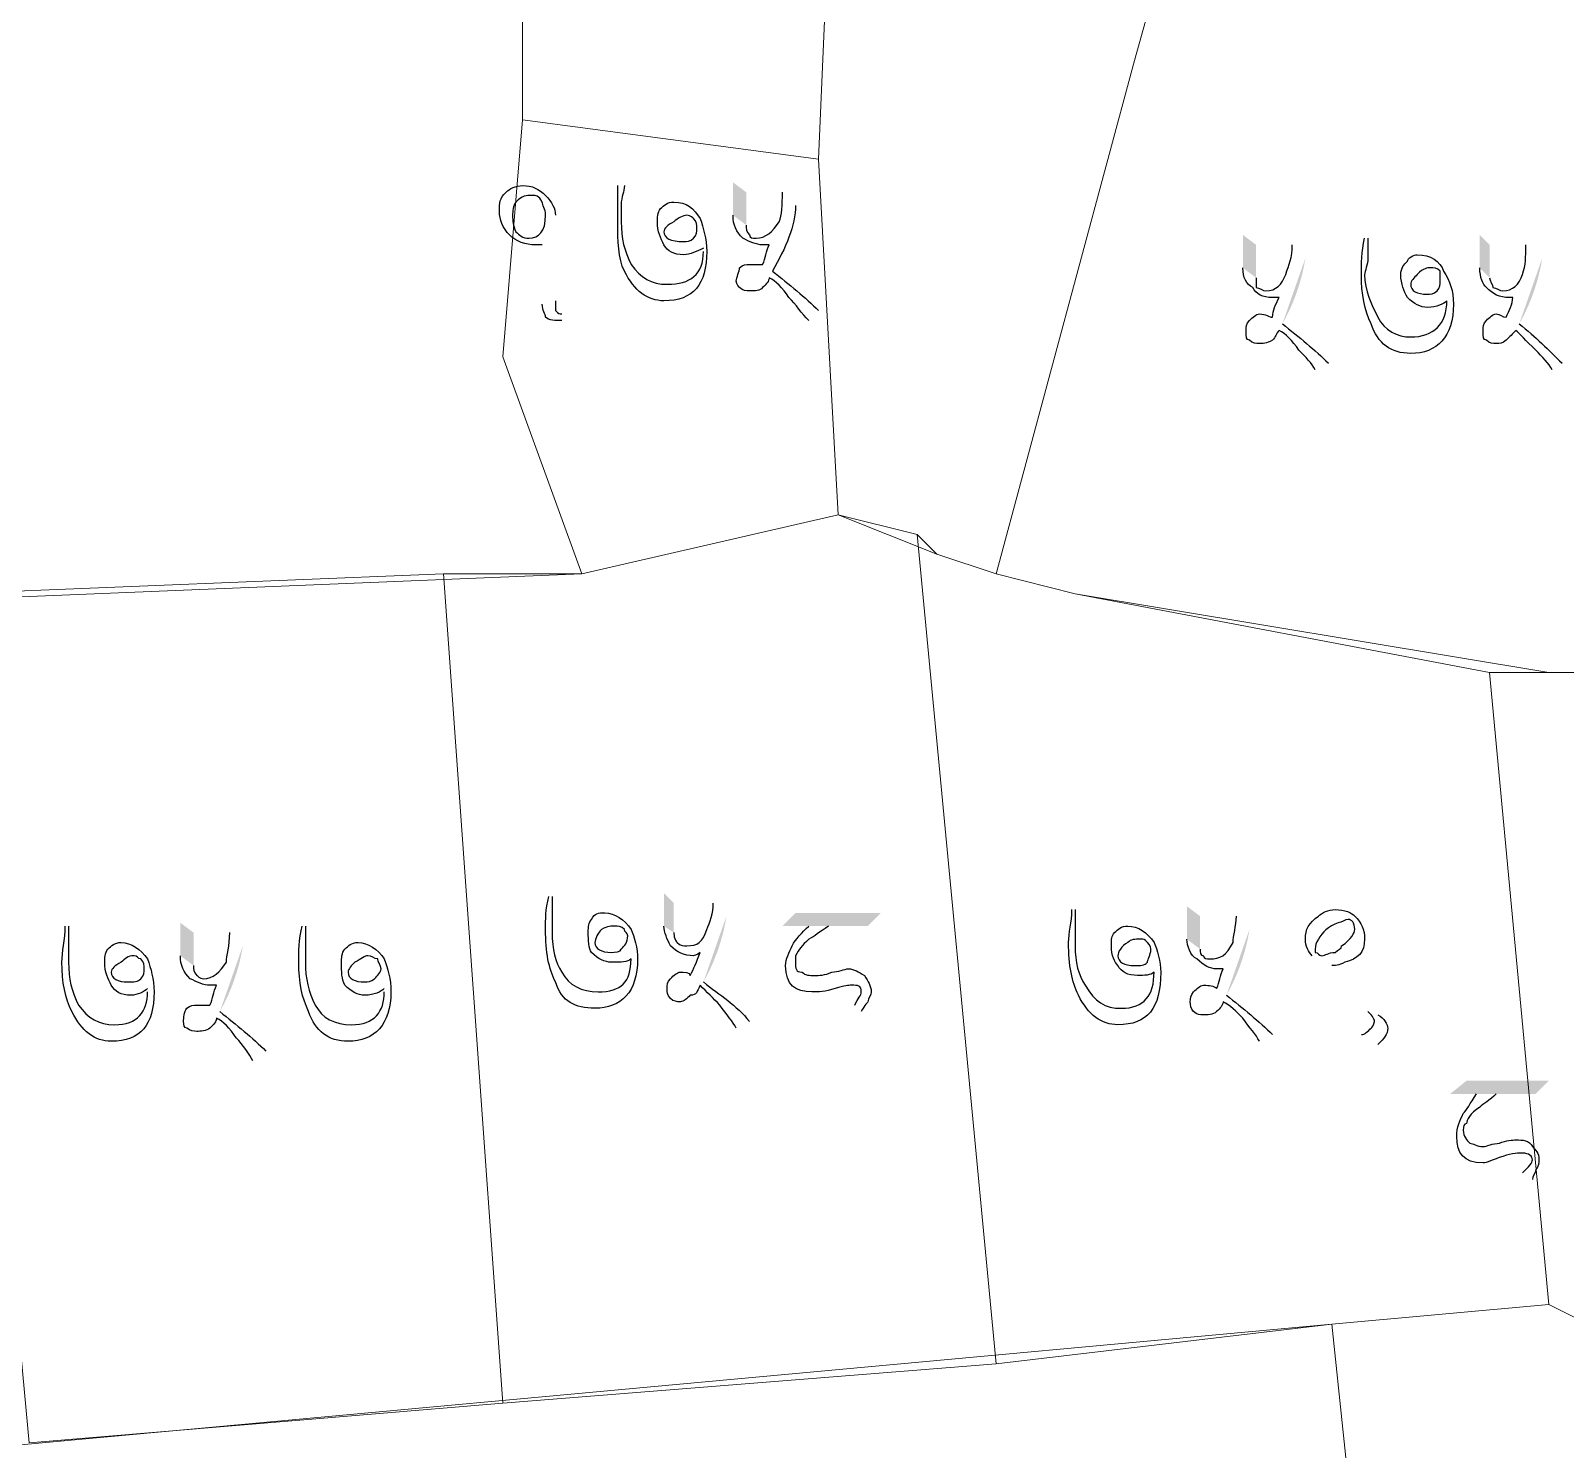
# Model space of a CAD drawing. Header units: metres. Extents: x 345912 to 349030, y 3061206 to 3061792.
# Drawn here: x 346091.69 to 346115.39, y 3061353.09 to 3061374.99 of the extents above; entities that cross this region are included whole.
import ezdxf

# ---------------------------------------------------------------- set-up
doc = ezdxf.new("R2010")
doc.units = ezdxf.units.M
doc.header["$MEASUREMENT"] = 0
doc.layers.add('PDF5_Geometry', color=7, linetype='Continuous')
doc.layers.add('PDF5_Solid Fills', color=7, linetype='Continuous')

msp = doc.modelspace()

# ---------------------------------------------------------------- hatches: boundary and pattern name
at = {"layer": 'PDF5_Solid Fills', "transparency": 33554559}
h = msp.add_hatch(color=256, dxfattribs=at)
h.paths.add_polyline_path([(346099.79454, 3061372.13724), (346099.79454, 3061370.81644)], flags=0)
h.paths.add_polyline_path([(346099.89614, 3061370.61324), (346099.89614, 3061370.51164)], flags=0)
h.paths.add_polyline_path([(346100.75974, 3061372.59444), (346100.86134, 3061372.59444)], flags=0)
h.paths.add_polyline_path([(346102.08054, 3061371.57844), (346102.08054, 3061371.62924)], flags=0)
h.paths.add_polyline_path([(346103.29974, 3061372.49284), (346103.50294, 3061372.28964)], flags=0)
h.paths.add_polyline_path([(346103.85854, 3061370.66404), (346103.70614, 3061370.51164)], flags=0)
h.paths.add_polyline_path([(346102.53774, 3061372.13724), (346102.53774, 3061372.64524), (346102.74094, 3061372.49284), (346102.74094, 3061371.98484)], flags=0)
h = msp.add_hatch(color=256, dxfattribs=at)
h.paths.add_polyline_path([(346111.17373, 3061371.68004), (346111.37693, 3061371.47684)], flags=0)
h.paths.add_polyline_path([(346111.02133, 3061370.46084, 0.08894398), (346111.37693, 3061371.47684)], flags=0)
h.paths.add_polyline_path([(346111.73253, 3061369.85124), (346111.52933, 3061369.74964)], flags=0)
h.paths.add_polyline_path([(346110.41173, 3061371.32444), (346110.41173, 3061371.83244), (346110.61493, 3061371.68004), (346110.61493, 3061371.17204)], flags=0)
h.paths.add_polyline_path([(346112.29133, 3061371.78164), (346112.34213, 3061371.78164)], flags=0)
h.paths.add_polyline_path([(346113.56133, 3061370.81644), (346113.56133, 3061370.81644)], flags=0)
h.paths.add_polyline_path([(346114.78053, 3061371.68004), (346115.03453, 3061371.47684)], flags=0)
h.paths.add_polyline_path([(346114.67893, 3061370.46084, 0.08894398), (346115.03453, 3061371.47684)], flags=0)
h.paths.add_polyline_path([(346115.33933, 3061369.85124), (346115.18693, 3061369.74964)], flags=0)
h.paths.add_polyline_path([(346114.06933, 3061371.32444), (346114.06933, 3061371.83244), (346114.22173, 3061371.68004), (346114.22173, 3061371.17204)], flags=0)
h = msp.add_hatch(color=256, dxfattribs=at)
h.paths.add_polyline_path([(346099.69294, 3061361.62164), (346099.74374, 3061361.62164)], flags=0)
h.paths.add_polyline_path([(346100.96294, 3061360.65644), (346100.96294, 3061360.65644)], flags=0)
h.paths.add_polyline_path([(346102.23294, 3061361.52004), (346102.43614, 3061361.31684)], flags=0)
h.paths.add_polyline_path([(346102.08054, 3061360.30084, 0.08894398), (346102.43614, 3061361.31684)], flags=0)
h.paths.add_polyline_path([(346102.79174, 3061359.69124), (346102.58854, 3061359.58964)], flags=0)
h.paths.add_polyline_path([(346101.47094, 3061361.16444), (346101.47094, 3061361.67244), (346101.62334, 3061361.52004), (346101.62334, 3061361.06284)], flags=0)
h.paths.add_polyline_path([(346103.70614, 3061361.16444), (346103.29974, 3061361.16444), (346103.50294, 3061361.36764), (346104.82374, 3061361.36764), (346104.62054, 3061361.16444), (346104.01094, 3061361.16444)], flags=0)
h.paths.add_polyline_path([(346104.51894, 3061359.84364), (346104.41734, 3061359.94524)], flags=0)
h = msp.add_hatch(color=256, dxfattribs=at)
h.paths.add_polyline_path([(346107.77014, 3061361.41843), (346107.82094, 3061361.41843)], flags=0)
h.paths.add_polyline_path([(346109.04014, 3061360.45323), (346109.04014, 3061360.45323)], flags=0)
h.paths.add_polyline_path([(346110.31014, 3061361.31683), (346110.51334, 3061361.11363)], flags=0)
h.paths.add_polyline_path([(346110.15774, 3061360.09763, 0.08894398), (346110.51334, 3061361.11363)], flags=0)
h.paths.add_polyline_path([(346110.86894, 3061359.48803), (346110.66574, 3061359.38643)], flags=0)
h.paths.add_polyline_path([(346109.54814, 3061360.96123), (346109.54814, 3061361.46923), (346109.75134, 3061361.31683), (346109.75134, 3061360.80883)], flags=0)
h.paths.add_polyline_path([(346111.78334, 3061360.55483), (346112.49454, 3061359.79283)], flags=0)
h.paths.add_polyline_path([(346112.49454, 3061359.33563), (346112.24054, 3061359.48803)], flags=0)
h.paths.add_polyline_path([(346112.34214, 3061359.84363), (346111.47854, 3061360.70723)], flags=0)
h = msp.add_hatch(color=256, dxfattribs=at)
h.paths.add_polyline_path([(346092.22533, 3061361.16444), (346092.27613, 3061361.16444)], flags=0)
h.paths.add_polyline_path([(346093.49533, 3061360.14844), (346093.49533, 3061360.19924)], flags=0)
h.paths.add_polyline_path([(346094.76533, 3061361.06284), (346094.96853, 3061360.85964)], flags=0)
h.paths.add_polyline_path([(346094.61293, 3061359.84364, 0.08894398), (346094.96853, 3061360.85964)], flags=0)
h.paths.add_polyline_path([(346095.32413, 3061359.23404), (346095.12093, 3061359.08164)], flags=0)
h.paths.add_polyline_path([(346094.00333, 3061360.70724), (346094.00333, 3061361.21524), (346094.20653, 3061361.06284), (346094.20653, 3061360.55484)], flags=0)
h.paths.add_polyline_path([(346095.88293, 3061361.16444), (346095.93373, 3061361.16444)], flags=0)
h.paths.add_polyline_path([(346097.15293, 3061360.14844), (346097.15293, 3061360.19924)], flags=0)
h = msp.add_hatch(color=256, dxfattribs=at)
h.paths.add_polyline_path([(346114.01854, 3061358.57365), (346113.61214, 3061358.57365), (346113.86614, 3061358.77685), (346115.13614, 3061358.77685), (346114.93294, 3061358.57365), (346114.32334, 3061358.57365)], flags=0)
h.paths.add_polyline_path([(346114.88214, 3061357.25285), (346114.72974, 3061357.35445)], flags=0)
h.paths.add_polyline_path([(346115.64414, 3061358.67525), (346115.44094, 3061358.87845)], flags=0)
h.paths.add_polyline_path([(346116.20294, 3061357.86245), (346116.66014, 3061357.04965), (346116.55854, 3061356.99885), (346116.10134, 3061357.81165)], flags=0)
h.paths.add_polyline_path([(346117.52374, 3061358.82765), (346117.26974, 3061359.03085), (346117.72694, 3061359.03085)], flags=0)
h.paths.add_polyline_path([(346118.13334, 3061357.50685), (346118.38734, 3061356.99885), (346118.33654, 3061356.99885), (346117.98094, 3061357.45605)], flags=0)
h.paths.add_polyline_path([(346117.67614, 3061358.16725), (346117.42214, 3061358.37045), (346117.93014, 3061358.37045)], flags=0)

# ---------------------------------------------------------------- linework, layer by layer
at = {"layer": 'PDF5_Geometry', "lineweight": 9}
msp.add_lwpolyline([(346115.74574, 3061394.33684), (346111.78333, 3061394.94644), (346107.21134, 3061394.64164), (346104.77294, 3061393.11764), (346106.60175, 3061391.59364), (346102.94414, 3061391.59364), (346100.50574, 3061387.93604), (346098.67694, 3061384.88803), (346095.01933, 3061379.70645), (346099.28653, 3061375.43925), (346099.28653, 3061373.61044), (346098.98175, 3061369.95284), (346100.20094, 3061366.60004), (346085.26574, 3061365.99044)], dxfattribs=at)
msp.add_lwpolyline([(346115.74574, 3061394.33684), (346111.78333, 3061394.94644), (346107.21134, 3061394.64164), (346104.77294, 3061393.11764), (346106.60175, 3061391.59364), (346102.94414, 3061391.59364), (346100.50574, 3061387.93604), (346098.67694, 3061384.88803), (346095.01933, 3061379.70645), (346099.28653, 3061375.43925), (346099.28653, 3061373.61044), (346098.98175, 3061369.95284), (346100.20094, 3061366.60004), (346085.26574, 3061365.99044)], dxfattribs=at)
for points in [[(346110.86895, 3061382.14485), (346108.73534, 3061374.52485), (346106.60175, 3061366.60004), (346105.68734, 3061366.90485), (346104.16333, 3061367.51444), (346103.85854, 3061373.00085), (346104.16333, 3061380.01123), (346105.07773, 3061381.23044), (346106.90653, 3061383.97365)], [(346110.86895, 3061382.14485), (346108.73534, 3061374.52485), (346106.60175, 3061366.60004), (346105.68734, 3061366.90485), (346104.16333, 3061367.51444), (346103.85854, 3061373.00085), (346104.16333, 3061380.01123), (346105.07773, 3061381.23044), (346106.90653, 3061383.97365)], [(346117.26974, 3061379.40164), (346117.57455, 3061379.40164), (346118.18414, 3061379.40164), (346120.62254, 3061379.40164), (346120.62254, 3061376.35365), (346116.35534, 3061365.07604), (346115.13613, 3061365.07604), (346107.82094, 3061366.29523), (346106.60175, 3061366.60004), (346108.73534, 3061374.52485), (346110.86895, 3061382.14485), (346111.47854, 3061381.84004)], [(346117.26974, 3061379.40164), (346117.57455, 3061379.40164), (346118.18414, 3061379.40164), (346120.62254, 3061379.40164), (346120.62254, 3061376.35365), (346116.35534, 3061365.07604), (346115.13613, 3061365.07604), (346107.82094, 3061366.29523), (346106.60175, 3061366.60004), (346108.73534, 3061374.52485), (346110.86895, 3061382.14485), (346111.47854, 3061381.84004)], [(346104.16333, 3061380.01123), (346103.85854, 3061373.00085), (346099.28653, 3061373.61044), (346099.28653, 3061375.43925), (346101.11534, 3061380.31604)], [(346104.16333, 3061380.01123), (346103.85854, 3061373.00085), (346099.28653, 3061373.61044), (346099.28653, 3061375.43925), (346101.11534, 3061380.31604)], [(346103.85854, 3061373.00085), (346104.16333, 3061367.51444), (346100.20094, 3061366.60004), (346098.98175, 3061369.95284), (346099.28653, 3061373.61044)], [(346103.85854, 3061373.00085), (346104.16333, 3061367.51444), (346100.20094, 3061366.60004), (346098.98175, 3061369.95284), (346099.28653, 3061373.61044)], [(346106.60175, 3061354.40803), (346098.98175, 3061353.79844), (346098.06734, 3061366.60004), (346100.20094, 3061366.60004), (346104.16333, 3061367.51444), (346105.38254, 3061367.20963)], [(346106.60175, 3061354.40803), (346098.98175, 3061353.79844), (346098.06734, 3061366.60004), (346100.20094, 3061366.60004), (346104.16333, 3061367.51444), (346105.38254, 3061367.20963)], [(346105.68734, 3061366.90485), (346106.60175, 3061366.60004), (346107.82094, 3061366.29523), (346114.22175, 3061365.07604), (346115.13613, 3061355.32243), (346111.78333, 3061355.01764), (346106.60175, 3061354.40803), (346105.38254, 3061367.20963)], [(346105.68734, 3061366.90485), (346106.60175, 3061366.60004), (346107.82094, 3061366.29523), (346114.22175, 3061365.07604), (346115.13613, 3061355.32243), (346111.78333, 3061355.01764), (346106.60175, 3061354.40803), (346105.38254, 3061367.20963)], [(346098.98175, 3061353.79844), (346091.66653, 3061353.18884), (346090.44734, 3061366.29523), (346098.06734, 3061366.60004)], [(346098.98175, 3061353.79844), (346091.66653, 3061353.18884), (346090.44734, 3061366.29523), (346098.06734, 3061366.60004)], [(346114.22175, 3061365.07604), (346115.13613, 3061365.07604), (346116.35534, 3061365.07604), (346120.62254, 3061365.07604), (346121.23213, 3061365.38085), (346120.31773, 3061361.41844), (346118.48895, 3061360.50403), (346116.35534, 3061354.71284), (346115.13613, 3061355.32243)], [(346114.22175, 3061365.07604), (346115.13613, 3061365.07604), (346116.35534, 3061365.07604), (346120.62254, 3061365.07604), (346121.23213, 3061365.38085), (346120.31773, 3061361.41844), (346118.48895, 3061360.50403), (346116.35534, 3061354.71284), (346115.13613, 3061355.32243)], [(346116.35534, 3061354.71284), (346116.05053, 3061354.10324), (346115.13613, 3061349.22645), (346112.39294, 3061349.22645), (346111.78333, 3061355.01764), (346115.13613, 3061355.32243)], [(346116.35534, 3061354.71284), (346116.05053, 3061354.10324), (346115.13613, 3061349.22645), (346112.39294, 3061349.22645), (346111.78333, 3061355.01764), (346115.13613, 3061355.32243)], [(346085.87534, 3061346.48324), (346085.57053, 3061349.83604), (346085.26574, 3061352.57925), (346111.78333, 3061355.01764), (346112.39294, 3061349.22645)], [(346085.87534, 3061346.48324), (346085.57053, 3061349.83604), (346085.26574, 3061352.57925), (346111.78333, 3061355.01764), (346112.39294, 3061349.22645)]]:
    msp.add_lwpolyline(points, close=True, dxfattribs=at)
at = {"layer": 'PDF5_Geometry', "lineweight": 25}
for points in [[(346098.93094, 3061372.18804), (346098.93094, 3061372.34044), (346098.93094, 3061372.39124), (346099.03254, 3061372.49284)], [(346099.03254, 3061372.49284), (346099.08334, 3061372.54364), (346099.18494, 3061372.59444), (346099.28654, 3061372.59444)], [(346099.43894, 3061372.44204), (346099.33734, 3061372.44204), (346099.28654, 3061372.44204), (346099.18494, 3061372.34044)], [(346099.28654, 3061372.59444), (346099.43894, 3061372.59444), (346099.54054, 3061372.54364), (346099.64214, 3061372.44204)], [(346099.59134, 3061372.34044), (346099.54054, 3061372.44204), (346099.48974, 3061372.44204), (346099.43894, 3061372.44204)], [(346099.64214, 3061372.44204), (346099.74374, 3061372.34044), (346099.79454, 3061372.23884), (346099.79454, 3061372.13724)], [(346100.75974, 3061372.03564), (346100.75974, 3061372.18804), (346100.75974, 3061372.39124), (346100.75974, 3061372.59444)], [(346100.86134, 3061372.59444), (346100.86134, 3061372.49284), (346100.81054, 3061372.44204), (346100.81054, 3061372.28964)], [(346103.24894, 3061372.03564), (346103.29974, 3061372.13724), (346103.29974, 3061372.28964), (346103.29974, 3061372.49284)], [(346099.08334, 3061371.83244), (346098.98174, 3061371.93404), (346098.93094, 3061372.08644), (346098.93094, 3061372.18804)], [(346099.18494, 3061372.34044), (346099.13414, 3061372.28964), (346099.13414, 3061372.18804), (346099.13414, 3061372.13724)], [(346099.64214, 3061372.13724), (346099.64214, 3061372.23884), (346099.59134, 3061372.28964), (346099.59134, 3061372.34044)], [(346100.81054, 3061372.28964), (346100.81054, 3061372.18804), (346100.81054, 3061372.08644), (346100.81054, 3061372.03564)], [(346101.36934, 3061372.03564), (346101.36934, 3061372.08644), (346101.36934, 3061372.18804), (346101.42014, 3061372.23884)], [(346101.42014, 3061372.23884), (346101.47094, 3061372.28964), (346101.52174, 3061372.34044), (346101.62334, 3061372.34044)], [(346101.62334, 3061372.34044), (346101.82654, 3061372.34044), (346101.92814, 3061372.23884), (346102.02974, 3061372.08644)], [(346103.50294, 3061372.28964), (346103.50294, 3061371.98484), (346103.35054, 3061371.62924), (346103.14734, 3061371.27364)], [(346099.13414, 3061372.13724), (346099.13414, 3061372.03564), (346099.13414, 3061371.98484), (346099.18494, 3061371.88324)], [(346099.38814, 3061371.78164), (346099.54054, 3061371.78164), (346099.64214, 3061371.88324), (346099.64214, 3061372.13724)], [(346100.86134, 3061371.27364), (346100.75974, 3061371.47684), (346100.75974, 3061371.73084), (346100.75974, 3061372.03564)], [(346100.81054, 3061372.03564), (346100.81054, 3061371.78164), (346100.86134, 3061371.57844), (346100.96294, 3061371.37524)], [(346101.47094, 3061371.68004), (346101.42014, 3061371.78164), (346101.36934, 3061371.88324), (346101.36934, 3061372.03564)], [(346101.62334, 3061372.03564), (346101.52174, 3061371.98484), (346101.47094, 3061371.93404), (346101.47094, 3061371.88324)], [(346101.82654, 3061372.13724), (346101.77574, 3061372.13724), (346101.67414, 3061372.08644), (346101.62334, 3061372.03564)], [(346101.92814, 3061372.08644), (346101.92814, 3061372.08644), (346101.87734, 3061372.13724), (346101.82654, 3061372.13724)], [(346101.97894, 3061371.93404), (346101.97894, 3061371.98484), (346101.97894, 3061372.03564), (346101.92814, 3061372.08644)], [(346101.92814, 3061371.78164), (346101.97894, 3061371.83244), (346101.97894, 3061371.88324), (346101.97894, 3061371.93404)], [(346102.02974, 3061372.08644), (346102.08054, 3061371.93404), (346102.13134, 3061371.78164), (346102.13134, 3061371.57844)], [(346102.69014, 3061371.78164), (346102.58854, 3061371.88324), (346102.53774, 3061371.98484), (346102.53774, 3061372.13724)], [(346102.74094, 3061371.98484), (346102.74094, 3061371.93404), (346102.74094, 3061371.88324), (346102.79174, 3061371.83244)], [(346102.89334, 3061371.78164), (346103.04574, 3061371.78164), (346103.14734, 3061371.88324), (346103.24894, 3061372.03564)], [(346099.48974, 3061371.68004), (346099.33734, 3061371.68004), (346099.18494, 3061371.73084), (346099.08334, 3061371.83244)], [(346099.18494, 3061371.88324), (346099.23574, 3061371.83244), (346099.28654, 3061371.78164), (346099.38814, 3061371.78164)], [(346099.59134, 3061371.68004), (346099.54054, 3061371.68004), (346099.48974, 3061371.68004), (346099.48974, 3061371.68004)], [(346101.47094, 3061371.88324), (346101.47094, 3061371.78164), (346101.57254, 3061371.73084), (346101.77574, 3061371.73084)], [(346101.77574, 3061371.52764), (346101.62334, 3061371.52764), (346101.52174, 3061371.57844), (346101.47094, 3061371.68004)], [(346101.77574, 3061371.73084), (346101.82654, 3061371.73084), (346101.87734, 3061371.73084), (346101.92814, 3061371.78164)], [(346102.99494, 3061371.68004), (346102.89334, 3061371.68004), (346102.79174, 3061371.73084), (346102.69014, 3061371.78164)], [(346102.79174, 3061371.83244), (346102.79174, 3061371.78164), (346102.84254, 3061371.78164), (346102.89334, 3061371.78164)], [(346102.99494, 3061371.37524), (346103.04574, 3061371.47684), (346103.04574, 3061371.57844), (346103.09654, 3061371.68004)], [(346103.09654, 3061371.68004), (346103.09654, 3061371.68004), (346103.04574, 3061371.68004), (346102.99494, 3061371.68004)], [(346111.07213, 3061371.22284), (346111.12293, 3061371.37524), (346111.17373, 3061371.47684), (346111.17373, 3061371.68004)], [(346112.24053, 3061371.22284), (346112.24053, 3061371.37524), (346112.24053, 3061371.57844), (346112.29133, 3061371.78164)], [(346112.34213, 3061371.78164), (346112.34213, 3061371.73084), (346112.34213, 3061371.62924), (346112.34213, 3061371.47684)], [(346114.72973, 3061371.22284), (346114.78053, 3061371.37524), (346114.78053, 3061371.47684), (346114.78053, 3061371.68004)], [(346102.13134, 3061371.57844), (346102.13134, 3061371.07044), (346101.92814, 3061370.81644), (346101.47094, 3061370.81644)], [(346101.52174, 3061371.07044), (346101.87734, 3061371.07044), (346102.08054, 3061371.22284), (346102.08054, 3061371.57844)], [(346102.08054, 3061371.62924), (346101.97894, 3061371.57844), (346101.87734, 3061371.52764), (346101.77574, 3061371.52764)], [(346112.34213, 3061371.47684), (346112.34213, 3061371.37524), (346112.29133, 3061371.27364), (346112.29133, 3061371.22284)], [(346112.95173, 3061371.42604), (346112.95173, 3061371.47684), (346113.05333, 3061371.52764), (346113.10413, 3061371.52764)], [(346113.10413, 3061371.52764), (346113.30733, 3061371.52764), (346113.45973, 3061371.42604), (346113.51053, 3061371.27364)], [(346101.47094, 3061370.81644), (346101.21694, 3061370.81644), (346101.01374, 3061370.96884), (346100.86134, 3061371.27364)], [(346100.96294, 3061371.37524), (346101.11534, 3061371.17204), (346101.26774, 3061371.07044), (346101.52174, 3061371.07044)], [(346102.58854, 3061371.12124), (346102.58854, 3061371.17204), (346102.63934, 3061371.27364), (346102.63934, 3061371.32444)], [(346102.63934, 3061371.32444), (346102.69014, 3061371.37524), (346102.74094, 3061371.37524), (346102.79174, 3061371.37524)], [(346102.79174, 3061371.37524), (346102.89334, 3061371.37524), (346102.94414, 3061371.37524), (346102.99494, 3061371.37524)], [(346103.14734, 3061371.27364), (346103.40134, 3061371.07044), (346103.65534, 3061370.86724), (346103.85854, 3061370.66404)], [(346110.56413, 3061371.01964), (346110.46253, 3061371.07044), (346110.41173, 3061371.17204), (346110.41173, 3061371.32444)], [(346110.76733, 3061370.96884), (346110.91973, 3061370.96884), (346111.02133, 3061371.07044), (346111.07213, 3061371.22284)], [(346112.39293, 3061370.46084), (346112.29133, 3061370.66404), (346112.24053, 3061370.91804), (346112.24053, 3061371.22284)], [(346112.29133, 3061371.22284), (346112.29133, 3061370.96884), (346112.39293, 3061370.76564), (346112.49453, 3061370.56244)], [(346112.85013, 3061371.22284), (346112.85013, 3061371.32444), (346112.90093, 3061371.37524), (346112.95173, 3061371.42604)], [(346112.95173, 3061370.86724), (346112.90093, 3061370.96884), (346112.85013, 3061371.07044), (346112.85013, 3061371.22284)], [(346113.10413, 3061371.22284), (346113.05333, 3061371.17204), (346113.00253, 3061371.12124), (346113.00253, 3061371.07044)], [(346113.30733, 3061371.32444), (346113.25653, 3061371.32444), (346113.20573, 3061371.32444), (346113.10413, 3061371.22284)], [(346113.45973, 3061371.27364), (346113.40893, 3061371.32444), (346113.35813, 3061371.32444), (346113.30733, 3061371.32444)], [(346113.45973, 3061371.12124), (346113.45973, 3061371.17204), (346113.45973, 3061371.22284), (346113.45973, 3061371.27364)], [(346113.51053, 3061371.27364), (346113.61213, 3061371.12124), (346113.66293, 3061370.96884), (346113.66293, 3061370.76564)], [(346114.17093, 3061371.01964), (346114.12013, 3061371.07044), (346114.06933, 3061371.17204), (346114.06933, 3061371.32444)], [(346114.42493, 3061370.96884), (346114.57733, 3061370.96884), (346114.67893, 3061371.07044), (346114.72973, 3061371.22284)], [(346102.63934, 3061371.01964), (346102.63934, 3061371.01964), (346102.58854, 3061371.07044), (346102.58854, 3061371.12124)], [(346102.79174, 3061370.96884), (346102.74094, 3061370.96884), (346102.69014, 3061370.96884), (346102.63934, 3061371.01964)], [(346102.99494, 3061371.01964), (346102.94414, 3061370.96884), (346102.89334, 3061370.96884), (346102.79174, 3061370.96884)], [(346103.09654, 3061371.17204), (346103.09654, 3061371.12124), (346103.04574, 3061371.07044), (346102.99494, 3061371.01964)], [(346103.40134, 3061370.86724), (346103.29974, 3061371.01964), (346103.19814, 3061371.12124), (346103.09654, 3061371.17204)], [(346110.86893, 3061370.86724), (346110.71653, 3061370.86724), (346110.61493, 3061370.91804), (346110.56413, 3061371.01964)], [(346110.61493, 3061371.17204), (346110.61493, 3061371.12124), (346110.61493, 3061371.07044), (346110.61493, 3061371.01964)], [(346110.61493, 3061371.01964), (346110.66573, 3061371.01964), (346110.71653, 3061370.96884), (346110.76733, 3061370.96884)], [(346113.00253, 3061371.07044), (346113.00253, 3061370.96884), (346113.10413, 3061370.91804), (346113.25653, 3061370.91804)], [(346113.25653, 3061370.91804), (346113.30733, 3061370.91804), (346113.35813, 3061370.91804), (346113.40893, 3061370.96884)], [(346113.40893, 3061370.96884), (346113.45973, 3061371.01964), (346113.45973, 3061371.07044), (346113.45973, 3061371.12124)], [(346114.52653, 3061370.86724), (346114.37413, 3061370.86724), (346114.27253, 3061370.91804), (346114.17093, 3061371.01964)], [(346114.22173, 3061371.17204), (346114.22173, 3061371.12124), (346114.27253, 3061371.07044), (346114.27253, 3061371.01964)], [(346114.27253, 3061371.01964), (346114.32333, 3061371.01964), (346114.37413, 3061370.96884), (346114.42493, 3061370.96884)], [(346099.64214, 3061370.56244), (346099.64214, 3061370.61324), (346099.59134, 3061370.66404), (346099.59134, 3061370.76564)], [(346099.79454, 3061370.81644), (346099.79454, 3061370.71484), (346099.79454, 3061370.66404), (346099.79454, 3061370.66404)], [(346103.70614, 3061370.51164), (346103.60454, 3061370.61324), (346103.50294, 3061370.76564), (346103.40134, 3061370.86724)], [(346110.86893, 3061370.56244), (346110.86893, 3061370.66404), (346110.91973, 3061370.76564), (346110.97053, 3061370.86724)], [(346110.97053, 3061370.86724), (346110.91973, 3061370.86724), (346110.91973, 3061370.86724), (346110.86893, 3061370.86724)], [(346113.25653, 3061370.71484), (346113.15493, 3061370.71484), (346113.05333, 3061370.76564), (346112.95173, 3061370.86724)], [(346113.00253, 3061370.25764), (346113.35813, 3061370.25764), (346113.56133, 3061370.46084), (346113.56133, 3061370.81644)], [(346113.66293, 3061370.76564), (346113.66293, 3061370.25764), (346113.40893, 3061370.00364), (346113.00253, 3061370.00364)], [(346113.56133, 3061370.81644), (346113.51053, 3061370.76564), (346113.40893, 3061370.71484), (346113.25653, 3061370.71484)], [(346114.47573, 3061370.56244), (346114.52653, 3061370.66404), (346114.57733, 3061370.76564), (346114.57733, 3061370.86724)], [(346114.57733, 3061370.86724), (346114.57733, 3061370.86724), (346114.52653, 3061370.86724), (346114.52653, 3061370.86724)], [(346099.89614, 3061370.51164), (346099.79454, 3061370.51164), (346099.69294, 3061370.51164), (346099.64214, 3061370.56244)], [(346099.79454, 3061370.66404), (346099.84534, 3061370.61324), (346099.84534, 3061370.61324), (346099.89614, 3061370.61324)], [(346110.46253, 3061370.35924), (346110.46253, 3061370.41004), (346110.46253, 3061370.46084), (346110.51333, 3061370.51164)], [(346110.51333, 3061370.51164), (346110.56413, 3061370.56244), (346110.61493, 3061370.61324), (346110.66573, 3061370.61324)], [(346110.66573, 3061370.61324), (346110.76733, 3061370.61324), (346110.81813, 3061370.56244), (346110.86893, 3061370.56244)], [(346112.49453, 3061370.56244), (346112.59613, 3061370.35924), (346112.79933, 3061370.25764), (346113.00253, 3061370.25764)], [(346114.12013, 3061370.35924), (346114.12013, 3061370.41004), (346114.12013, 3061370.46084), (346114.17093, 3061370.51164)], [(346114.17093, 3061370.51164), (346114.22173, 3061370.56244), (346114.27253, 3061370.61324), (346114.32333, 3061370.61324)], [(346114.32333, 3061370.61324), (346114.37413, 3061370.61324), (346114.42493, 3061370.56244), (346114.47573, 3061370.56244)], [(346110.51333, 3061370.20684), (346110.46253, 3061370.20684), (346110.46253, 3061370.25764), (346110.46253, 3061370.35924)], [(346110.97053, 3061370.35924), (346110.91973, 3061370.30844), (346110.91973, 3061370.25764), (346110.86893, 3061370.20684)], [(346111.27533, 3061370.05444), (346111.17373, 3061370.20684), (346111.07213, 3061370.30844), (346110.97053, 3061370.35924)], [(346111.02133, 3061370.46084), (346111.27533, 3061370.25764), (346111.52933, 3061370.05444), (346111.73253, 3061369.85124)], [(346113.00253, 3061370.00364), (346112.69773, 3061370.00364), (346112.49453, 3061370.15604), (346112.39293, 3061370.46084)], [(346114.17093, 3061370.20684), (346114.12013, 3061370.20684), (346114.12013, 3061370.25764), (346114.12013, 3061370.35924)], [(346114.62813, 3061370.35924), (346114.57733, 3061370.30844), (346114.52653, 3061370.25764), (346114.47573, 3061370.20684)], [(346114.93293, 3061370.05444), (346114.78053, 3061370.20684), (346114.67893, 3061370.30844), (346114.62813, 3061370.35924)], [(346114.67893, 3061370.46084), (346114.93293, 3061370.25764), (346115.13613, 3061370.05444), (346115.33933, 3061369.85124)], [(346110.66573, 3061370.15604), (346110.61493, 3061370.15604), (346110.56413, 3061370.15604), (346110.51333, 3061370.20684)], [(346110.86893, 3061370.20684), (346110.76733, 3061370.15604), (346110.71653, 3061370.15604), (346110.66573, 3061370.15604)], [(346111.52933, 3061369.74964), (346111.47853, 3061369.85124), (346111.37693, 3061369.95284), (346111.27533, 3061370.05444)], [(346114.32333, 3061370.15604), (346114.27253, 3061370.15604), (346114.22173, 3061370.15604), (346114.17093, 3061370.20684)], [(346114.47573, 3061370.20684), (346114.42493, 3061370.15604), (346114.37413, 3061370.15604), (346114.32333, 3061370.15604)], [(346115.18693, 3061369.74964), (346115.13613, 3061369.85124), (346115.03453, 3061369.95284), (346114.93293, 3061370.05444)], [(346099.64214, 3061361.11364), (346099.64214, 3061361.26604), (346099.64214, 3061361.41844), (346099.69294, 3061361.62164)], [(346099.74374, 3061361.62164), (346099.74374, 3061361.57084), (346099.74374, 3061361.46924), (346099.74374, 3061361.36764)], [(346102.13134, 3061361.11364), (346102.18214, 3061361.21524), (346102.23294, 3061361.36764), (346102.23294, 3061361.52004)], [(346099.74374, 3061361.36764), (346099.74374, 3061361.21524), (346099.74374, 3061361.16444), (346099.74374, 3061361.06284)], [(346100.30254, 3061361.06284), (346100.30254, 3061361.16444), (346100.30254, 3061361.21524), (346100.35334, 3061361.26604)], [(346100.35334, 3061361.26604), (346100.40414, 3061361.36764), (346100.45494, 3061361.36764), (346100.55654, 3061361.36764)], [(346100.55654, 3061361.36764), (346100.70894, 3061361.36764), (346100.86134, 3061361.26604), (346100.96294, 3061361.11364)], [(346107.71934, 3061360.91043), (346107.71934, 3061361.06283), (346107.77014, 3061361.21523), (346107.77014, 3061361.41843)], [(346107.82094, 3061361.41843), (346107.82094, 3061361.36763), (346107.82094, 3061361.26603), (346107.82094, 3061361.16443)], [(346110.25934, 3061360.91043), (346110.25934, 3061361.01203), (346110.31014, 3061361.16443), (346110.31014, 3061361.31683)], [(346111.37694, 3061360.96123), (346111.37694, 3061361.11363), (346111.42774, 3061361.21523), (346111.58014, 3061361.31683)], [(346111.58014, 3061361.31683), (346111.63094, 3061361.36763), (346111.73254, 3061361.41843), (346111.83414, 3061361.41843)], [(346111.83414, 3061361.41843), (346111.98654, 3061361.41843), (346112.08814, 3061361.36763), (346112.13894, 3061361.31683)], [(346112.03734, 3061361.26603), (346111.98654, 3061361.26603), (346111.93574, 3061361.21523), (346111.88494, 3061361.21523)], [(346112.13894, 3061361.11363), (346112.13894, 3061361.21523), (346112.08814, 3061361.26603), (346112.03734, 3061361.26603)], [(346112.13894, 3061361.31683), (346112.24054, 3061361.21523), (346112.29134, 3061361.11363), (346112.29134, 3061360.96123)], [(346092.17453, 3061360.60564), (346092.17453, 3061360.75804), (346092.22533, 3061360.96124), (346092.22533, 3061361.16444)], [(346092.27613, 3061361.16444), (346092.27613, 3061361.06284), (346092.27613, 3061361.01204), (346092.27613, 3061360.85964)], [(346094.71453, 3061360.60564), (346094.71453, 3061360.70724), (346094.76533, 3061360.85964), (346094.76533, 3061361.06284)], [(346095.83213, 3061360.60564), (346095.83213, 3061360.75804), (346095.83213, 3061360.96124), (346095.88293, 3061361.16444)], [(346095.93373, 3061361.16444), (346095.93373, 3061361.06284), (346095.93373, 3061361.01204), (346095.93373, 3061360.85964)], [(346099.79454, 3061360.30084), (346099.69294, 3061360.50404), (346099.64214, 3061360.75804), (346099.64214, 3061361.11364)], [(346099.74374, 3061361.06284), (346099.74374, 3061360.80884), (346099.79454, 3061360.60564), (346099.89614, 3061360.45324)], [(346100.35334, 3061360.75804), (346100.30254, 3061360.80884), (346100.30254, 3061360.96124), (346100.30254, 3061361.06284)], [(346100.50574, 3061361.11364), (346100.45494, 3061361.06284), (346100.40414, 3061360.96124), (346100.40414, 3061360.91044)], [(346100.70894, 3061361.16444), (346100.65814, 3061361.16444), (346100.60734, 3061361.16444), (346100.50574, 3061361.11364)], [(346100.86134, 3061361.11364), (346100.81054, 3061361.16444), (346100.75974, 3061361.16444), (346100.70894, 3061361.16444)], [(346100.81054, 3061360.80884), (346100.86134, 3061360.85964), (346100.91214, 3061360.91044), (346100.91214, 3061361.01204)], [(346100.91214, 3061361.01204), (346100.91214, 3061361.06284), (346100.86134, 3061361.06284), (346100.86134, 3061361.11364)], [(346100.96294, 3061361.11364), (346101.01374, 3061361.01204), (346101.06454, 3061360.80884), (346101.06454, 3061360.65644)], [(346101.57254, 3061360.85964), (346101.52174, 3061360.96124), (346101.47094, 3061361.06284), (346101.47094, 3061361.16444)], [(346101.62334, 3061361.06284), (346101.62334, 3061360.96124), (346101.67414, 3061360.91044), (346101.67414, 3061360.91044)], [(346101.82654, 3061360.85964), (346101.97894, 3061360.85964), (346102.08054, 3061360.91044), (346102.13134, 3061361.11364)], [(346103.45214, 3061360.85964), (346103.50294, 3061360.96124), (346103.60454, 3061361.06284), (346103.70614, 3061361.16444)], [(346104.01094, 3061361.16444), (346103.85854, 3061361.06284), (346103.80774, 3061361.01204), (346103.70614, 3061360.96124)], [(346107.82094, 3061361.16443), (346107.82094, 3061361.01203), (346107.82094, 3061360.91043), (346107.82094, 3061360.85963)], [(346108.37974, 3061360.85963), (346108.37974, 3061360.96123), (346108.37974, 3061361.01203), (346108.43054, 3061361.06283)], [(346108.43054, 3061361.06283), (346108.48134, 3061361.11363), (346108.53214, 3061361.16443), (346108.63374, 3061361.16443)], [(346108.63374, 3061361.16443), (346108.78614, 3061361.16443), (346108.93854, 3061361.06283), (346109.04014, 3061360.91043)], [(346111.88494, 3061361.21523), (346111.73254, 3061361.16443), (346111.63094, 3061361.06283), (346111.58014, 3061360.96123)], [(346111.93574, 3061360.85963), (346112.08814, 3061360.96123), (346112.13894, 3061361.06283), (346112.13894, 3061361.11363)], [(346092.27613, 3061360.85964), (346092.27613, 3061360.75804), (346092.27613, 3061360.65644), (346092.27613, 3061360.60564)], [(346092.83493, 3061360.60564), (346092.83493, 3061360.65644), (346092.83493, 3061360.75804), (346092.88573, 3061360.80884)], [(346092.88573, 3061360.80884), (346092.93653, 3061360.85964), (346092.98733, 3061360.91044), (346093.08893, 3061360.91044)], [(346093.08893, 3061360.91044), (346093.24133, 3061360.91044), (346093.39373, 3061360.80884), (346093.49533, 3061360.65644)], [(346095.93373, 3061360.85964), (346095.93373, 3061360.75804), (346095.93373, 3061360.65644), (346095.93373, 3061360.60564)], [(346096.49253, 3061360.60564), (346096.49253, 3061360.65644), (346096.49253, 3061360.75804), (346096.54333, 3061360.80884)], [(346096.54333, 3061360.80884), (346096.59413, 3061360.85964), (346096.64493, 3061360.91044), (346096.74653, 3061360.91044)], [(346096.74653, 3061360.91044), (346096.89893, 3061360.91044), (346097.05133, 3061360.80884), (346097.15293, 3061360.65644)], [(346100.40414, 3061360.91044), (346100.40414, 3061360.80884), (346100.50574, 3061360.75804), (346100.65814, 3061360.75804)], [(346100.65814, 3061360.75804), (346100.70894, 3061360.75804), (346100.81054, 3061360.75804), (346100.81054, 3061360.80884)], [(346101.92814, 3061360.70724), (346101.77574, 3061360.70724), (346101.67414, 3061360.75804), (346101.57254, 3061360.85964)], [(346101.67414, 3061360.91044), (346101.72494, 3061360.85964), (346101.77574, 3061360.85964), (346101.82654, 3061360.85964)], [(346103.35054, 3061360.55484), (346103.35054, 3061360.65644), (346103.40134, 3061360.75804), (346103.45214, 3061360.85964)], [(346103.70614, 3061360.96124), (346103.60454, 3061360.85964), (346103.55374, 3061360.80884), (346103.50294, 3061360.70724)], [(346107.87174, 3061360.09763), (346107.77014, 3061360.30083), (346107.71934, 3061360.55483), (346107.71934, 3061360.91043)], [(346107.82094, 3061360.85963), (346107.82094, 3061360.60563), (346107.87174, 3061360.40243), (346107.97334, 3061360.25003)], [(346108.48134, 3061360.55483), (346108.43054, 3061360.60563), (346108.37974, 3061360.70723), (346108.37974, 3061360.85963)], [(346108.63374, 3061360.91043), (346108.53214, 3061360.85963), (346108.48134, 3061360.75803), (346108.48134, 3061360.70723)], [(346108.83694, 3061360.96123), (346108.73534, 3061360.96123), (346108.68454, 3061360.96123), (346108.63374, 3061360.91043)], [(346108.93854, 3061360.91043), (346108.88774, 3061360.96123), (346108.88774, 3061360.96123), (346108.83694, 3061360.96123)], [(346108.98934, 3061360.80883), (346108.98934, 3061360.80883), (346108.98934, 3061360.85963), (346108.93854, 3061360.91043)], [(346108.93854, 3061360.60563), (346108.93854, 3061360.65643), (346108.98934, 3061360.70723), (346108.98934, 3061360.80883)], [(346109.04014, 3061360.91043), (346109.09094, 3061360.80883), (346109.14174, 3061360.60563), (346109.14174, 3061360.45323)], [(346109.70054, 3061360.65643), (346109.59894, 3061360.70723), (346109.54814, 3061360.85963), (346109.54814, 3061360.96123)], [(346109.75134, 3061360.80883), (346109.75134, 3061360.75803), (346109.75134, 3061360.70723), (346109.80214, 3061360.70723)], [(346109.90374, 3061360.65643), (346110.05614, 3061360.65643), (346110.15774, 3061360.70723), (346110.25934, 3061360.91043)], [(346111.47854, 3061360.70723), (346111.42774, 3061360.75803), (346111.37694, 3061360.85963), (346111.37694, 3061360.96123)], [(346111.58014, 3061360.96123), (346111.52934, 3061360.91043), (346111.52934, 3061360.85963), (346111.52934, 3061360.80883)], [(346111.52934, 3061360.80883), (346111.52934, 3061360.80883), (346111.52934, 3061360.75803), (346111.52934, 3061360.75803)], [(346111.83414, 3061360.75803), (346111.88494, 3061360.80883), (346111.93574, 3061360.80883), (346111.93574, 3061360.85963)], [(346112.29134, 3061360.96123), (346112.29134, 3061360.75803), (346112.18974, 3061360.65643), (346111.98654, 3061360.60563)], [(346092.32693, 3061359.84364), (346092.22533, 3061360.04684), (346092.17453, 3061360.30084), (346092.17453, 3061360.60564)], [(346092.27613, 3061360.60564), (346092.27613, 3061360.35164), (346092.32693, 3061360.14844), (346092.42853, 3061359.94524)], [(346092.93653, 3061360.25004), (346092.88573, 3061360.35164), (346092.83493, 3061360.45324), (346092.83493, 3061360.60564)], [(346093.08893, 3061360.60564), (346092.98733, 3061360.55484), (346092.93653, 3061360.50404), (346092.93653, 3061360.45324)], [(346093.29213, 3061360.70724), (346093.19053, 3061360.70724), (346093.13973, 3061360.65644), (346093.08893, 3061360.60564)], [(346093.39373, 3061360.65644), (346093.34293, 3061360.65644), (346093.34293, 3061360.70724), (346093.29213, 3061360.70724)], [(346093.44453, 3061360.50404), (346093.44453, 3061360.55484), (346093.44453, 3061360.60564), (346093.39373, 3061360.65644)], [(346093.49533, 3061360.65644), (346093.54613, 3061360.50404), (346093.59693, 3061360.35164), (346093.59693, 3061360.14844)], [(346094.15573, 3061360.35164), (346094.05413, 3061360.45324), (346094.00333, 3061360.55484), (346094.00333, 3061360.70724)], [(346094.20653, 3061360.55484), (346094.20653, 3061360.50404), (346094.20653, 3061360.45324), (346094.25733, 3061360.40244)], [(346094.35893, 3061360.35164), (346094.51133, 3061360.35164), (346094.61293, 3061360.45324), (346094.71453, 3061360.60564)], [(346095.98453, 3061359.84364), (346095.88293, 3061360.04684), (346095.83213, 3061360.30084), (346095.83213, 3061360.60564)], [(346095.93373, 3061360.60564), (346095.93373, 3061360.35164), (346095.98453, 3061360.14844), (346096.08613, 3061359.94524)], [(346096.54333, 3061360.25004), (346096.49253, 3061360.35164), (346096.49253, 3061360.45324), (346096.49253, 3061360.60564)], [(346096.69573, 3061360.60564), (346096.64493, 3061360.55484), (346096.59413, 3061360.50404), (346096.59413, 3061360.45324)], [(346096.89893, 3061360.70724), (346096.84813, 3061360.70724), (346096.79733, 3061360.65644), (346096.69573, 3061360.60564)], [(346097.05133, 3061360.65644), (346097.00053, 3061360.65644), (346096.94973, 3061360.70724), (346096.89893, 3061360.70724)], [(346097.10213, 3061360.50404), (346097.10213, 3061360.55484), (346097.05133, 3061360.60564), (346097.05133, 3061360.65644)], [(346097.15293, 3061360.65644), (346097.20373, 3061360.50404), (346097.25453, 3061360.35164), (346097.25453, 3061360.14844)], [(346100.65814, 3061360.60564), (346100.55654, 3061360.60564), (346100.45494, 3061360.65644), (346100.35334, 3061360.75804)], [(346101.06454, 3061360.65644), (346101.06454, 3061360.14844), (346100.81054, 3061359.89444), (346100.40414, 3061359.89444)], [(346100.45494, 3061360.14844), (346100.81054, 3061360.14844), (346100.96294, 3061360.30084), (346100.96294, 3061360.65644)], [(346100.96294, 3061360.65644), (346100.91214, 3061360.60564), (346100.81054, 3061360.60564), (346100.65814, 3061360.60564)], [(346101.87734, 3061360.40244), (346101.92814, 3061360.50404), (346101.97894, 3061360.60564), (346102.02974, 3061360.75804)], [(346102.02974, 3061360.75804), (346101.97894, 3061360.70724), (346101.92814, 3061360.70724), (346101.92814, 3061360.70724)], [(346103.75694, 3061360.14844), (346103.50294, 3061360.14844), (346103.35054, 3061360.25004), (346103.35054, 3061360.55484)], [(346103.50294, 3061360.70724), (346103.50294, 3061360.70724), (346103.50294, 3061360.65644), (346103.50294, 3061360.60564)], [(346103.50294, 3061360.60564), (346103.50294, 3061360.50404), (346103.50294, 3061360.45324), (346103.60454, 3061360.45324)], [(346108.48134, 3061360.70723), (346108.48134, 3061360.60563), (346108.58294, 3061360.55483), (346108.73534, 3061360.55483)], [(346108.78614, 3061360.40243), (346108.63374, 3061360.40243), (346108.53214, 3061360.45323), (346108.48134, 3061360.55483)], [(346108.73534, 3061360.55483), (346108.83694, 3061360.55483), (346108.88774, 3061360.55483), (346108.93854, 3061360.60563)], [(346110.00534, 3061360.50403), (346109.90374, 3061360.50403), (346109.80214, 3061360.55483), (346109.70054, 3061360.65643)], [(346109.80214, 3061360.70723), (346109.80214, 3061360.65643), (346109.85294, 3061360.65643), (346109.90374, 3061360.65643)], [(346111.52934, 3061360.75803), (346111.58014, 3061360.75803), (346111.58014, 3061360.70723), (346111.63094, 3061360.70723)], [(346111.63094, 3061360.70723), (346111.68174, 3061360.70723), (346111.73254, 3061360.75803), (346111.83414, 3061360.75803)], [(346111.98654, 3061360.60563), (346111.88494, 3061360.55483), (346111.83414, 3061360.55483), (346111.78334, 3061360.55483)], [(346092.93653, 3061360.45324), (346092.93653, 3061360.35164), (346093.03813, 3061360.30084), (346093.19053, 3061360.30084)], [(346093.19053, 3061360.30084), (346093.29213, 3061360.30084), (346093.34293, 3061360.30084), (346093.39373, 3061360.35164)], [(346093.39373, 3061360.35164), (346093.44453, 3061360.40244), (346093.44453, 3061360.45324), (346093.44453, 3061360.50404)], [(346094.46053, 3061360.25004), (346094.35893, 3061360.25004), (346094.25733, 3061360.30084), (346094.15573, 3061360.35164)], [(346094.25733, 3061360.40244), (346094.25733, 3061360.40244), (346094.30813, 3061360.35164), (346094.35893, 3061360.35164)], [(346096.59413, 3061360.45324), (346096.59413, 3061360.35164), (346096.69573, 3061360.30084), (346096.84813, 3061360.30084)], [(346096.84813, 3061360.30084), (346096.89893, 3061360.30084), (346096.94973, 3061360.30084), (346097.00053, 3061360.35164)], [(346097.00053, 3061360.35164), (346097.05133, 3061360.40244), (346097.10213, 3061360.45324), (346097.10213, 3061360.50404)], [(346100.40414, 3061359.89444), (346100.09934, 3061359.89444), (346099.89614, 3061359.99604), (346099.79454, 3061360.30084)], [(346099.89614, 3061360.45324), (346099.99774, 3061360.25004), (346100.20094, 3061360.14844), (346100.45494, 3061360.14844)], [(346101.52174, 3061360.19924), (346101.52174, 3061360.25004), (346101.52174, 3061360.30084), (346101.57254, 3061360.35164)], [(346101.57254, 3061360.35164), (346101.62334, 3061360.40244), (346101.67414, 3061360.45324), (346101.72494, 3061360.45324)], [(346101.72494, 3061360.45324), (346101.77574, 3061360.45324), (346101.87734, 3061360.45324), (346101.87734, 3061360.40244)], [(346102.08054, 3061360.30084), (346102.33454, 3061360.09764), (346102.58854, 3061359.94524), (346102.79174, 3061359.69124)], [(346103.60454, 3061360.45324), (346103.65534, 3061360.40244), (346103.70614, 3061360.40244), (346103.80774, 3061360.40244)], [(346103.80774, 3061360.40244), (346103.85854, 3061360.40244), (346103.96014, 3061360.40244), (346104.06174, 3061360.45324)], [(346104.06174, 3061360.45324), (346104.16334, 3061360.45324), (346104.26494, 3061360.50404), (346104.31574, 3061360.50404)], [(346104.31574, 3061360.50404), (346104.41734, 3061360.50404), (346104.46814, 3061360.45324), (346104.56974, 3061360.40244)], [(346104.56974, 3061360.40244), (346104.62054, 3061360.30084), (346104.67134, 3061360.25004), (346104.67134, 3061360.14844)], [(346109.14174, 3061360.45323), (346109.14174, 3061359.89443), (346108.93854, 3061359.64043), (346108.48134, 3061359.64043)], [(346108.53214, 3061359.89443), (346108.88774, 3061359.89443), (346109.04014, 3061360.09763), (346109.04014, 3061360.45323)], [(346109.04014, 3061360.45323), (346108.98934, 3061360.40243), (346108.88774, 3061360.40243), (346108.78614, 3061360.40243)], [(346110.00534, 3061360.19923), (346110.05614, 3061360.30083), (346110.05614, 3061360.40243), (346110.10694, 3061360.50403)], [(346110.10694, 3061360.50403), (346110.05614, 3061360.50403), (346110.05614, 3061360.50403), (346110.00534, 3061360.50403)], [(346093.24133, 3061360.09764), (346093.08893, 3061360.09764), (346092.98733, 3061360.14844), (346092.93653, 3061360.25004)], [(346093.59693, 3061360.14844), (346093.59693, 3061359.64044), (346093.39373, 3061359.38644), (346092.93653, 3061359.38644)], [(346092.98733, 3061359.64044), (346093.34293, 3061359.64044), (346093.49533, 3061359.84364), (346093.49533, 3061360.14844)], [(346093.49533, 3061360.19924), (346093.44453, 3061360.14844), (346093.34293, 3061360.09764), (346093.24133, 3061360.09764)], [(346094.46053, 3061359.94524), (346094.51133, 3061360.04684), (346094.51133, 3061360.14844), (346094.56213, 3061360.25004)], [(346094.56213, 3061360.25004), (346094.51133, 3061360.25004), (346094.51133, 3061360.25004), (346094.46053, 3061360.25004)], [(346096.84813, 3061360.09764), (346096.74653, 3061360.09764), (346096.64493, 3061360.14844), (346096.54333, 3061360.25004)], [(346097.25453, 3061360.14844), (346097.25453, 3061359.64044), (346097.00053, 3061359.38644), (346096.59413, 3061359.38644)], [(346096.64493, 3061359.64044), (346097.00053, 3061359.64044), (346097.15293, 3061359.84364), (346097.15293, 3061360.14844)], [(346097.15293, 3061360.19924), (346097.10213, 3061360.14844), (346097.00053, 3061360.09764), (346096.84813, 3061360.09764)], [(346101.57254, 3061360.04684), (346101.52174, 3061360.09764), (346101.52174, 3061360.14844), (346101.52174, 3061360.19924)], [(346101.87734, 3061360.09764), (346101.82654, 3061360.04684), (346101.77574, 3061359.99604), (346101.72494, 3061359.99604)], [(346102.02974, 3061360.25004), (346101.97894, 3061360.14844), (346101.97894, 3061360.09764), (346101.87734, 3061360.09764)], [(346102.33454, 3061359.94524), (346102.23294, 3061360.04684), (346102.13134, 3061360.14844), (346102.02974, 3061360.25004)], [(346104.11254, 3061360.19924), (346103.96014, 3061360.14844), (346103.85854, 3061360.14844), (346103.75694, 3061360.14844)], [(346104.36654, 3061360.25004), (346104.31574, 3061360.25004), (346104.26494, 3061360.25004), (346104.11254, 3061360.19924)], [(346104.51894, 3061360.14844), (346104.51894, 3061360.25004), (346104.46814, 3061360.25004), (346104.36654, 3061360.25004)], [(346104.41734, 3061359.94524), (346104.46814, 3061360.04684), (346104.51894, 3061360.09764), (346104.51894, 3061360.14844)], [(346104.67134, 3061360.14844), (346104.67134, 3061360.09764), (346104.62054, 3061360.04684), (346104.62054, 3061359.99604)], [(346108.48134, 3061359.64043), (346108.22734, 3061359.64043), (346108.02414, 3061359.79283), (346107.87174, 3061360.09763)], [(346107.97334, 3061360.25003), (346108.12574, 3061359.99603), (346108.27814, 3061359.89443), (346108.53214, 3061359.89443)], [(346109.59894, 3061359.99603), (346109.59894, 3061360.04683), (346109.59894, 3061360.09763), (346109.64974, 3061360.14843)], [(346109.64974, 3061360.14843), (346109.70054, 3061360.19923), (346109.75134, 3061360.25003), (346109.80214, 3061360.25003)], [(346109.80214, 3061360.25003), (346109.90374, 3061360.25003), (346109.95454, 3061360.25003), (346110.00534, 3061360.19923)], [(346110.15774, 3061360.09763), (346110.41174, 3061359.89443), (346110.66574, 3061359.69123), (346110.86894, 3061359.48803)], [(346092.93653, 3061359.38644), (346092.68253, 3061359.38644), (346092.47933, 3061359.53884), (346092.32693, 3061359.84364)], [(346092.42853, 3061359.94524), (346092.58093, 3061359.74204), (346092.73333, 3061359.64044), (346092.98733, 3061359.64044)], [(346094.05413, 3061359.69124), (346094.05413, 3061359.74204), (346094.05413, 3061359.84364), (346094.10493, 3061359.89444)], [(346094.10493, 3061359.89444), (346094.15573, 3061359.94524), (346094.20653, 3061359.94524), (346094.25733, 3061359.94524)], [(346094.25733, 3061359.94524), (346094.35893, 3061359.94524), (346094.40973, 3061359.94524), (346094.46053, 3061359.94524)], [(346094.61293, 3061359.84364), (346094.86693, 3061359.64044), (346095.12093, 3061359.43724), (346095.32413, 3061359.23404)], [(346096.59413, 3061359.38644), (346096.28933, 3061359.38644), (346096.08613, 3061359.53884), (346095.98453, 3061359.84364)], [(346096.08613, 3061359.94524), (346096.18773, 3061359.74204), (346096.39093, 3061359.64044), (346096.64493, 3061359.64044)], [(346101.72494, 3061359.99604), (346101.67414, 3061359.99604), (346101.62334, 3061359.99604), (346101.57254, 3061360.04684)], [(346102.58854, 3061359.58964), (346102.53774, 3061359.69124), (346102.43614, 3061359.79284), (346102.33454, 3061359.94524)], [(346104.62054, 3061359.99604), (346104.62054, 3061359.99604), (346104.56974, 3061359.94524), (346104.51894, 3061359.84364)], [(346109.64974, 3061359.84363), (346109.59894, 3061359.89443), (346109.59894, 3061359.94523), (346109.59894, 3061359.99603)], [(346109.80214, 3061359.79283), (346109.75134, 3061359.79283), (346109.70054, 3061359.79283), (346109.64974, 3061359.84363)], [(346110.00534, 3061359.84363), (346109.95454, 3061359.79283), (346109.85294, 3061359.79283), (346109.80214, 3061359.79283)], [(346110.10694, 3061359.99603), (346110.10694, 3061359.94523), (346110.05614, 3061359.89443), (346110.00534, 3061359.84363)], [(346110.41174, 3061359.74203), (346110.31014, 3061359.84363), (346110.20854, 3061359.94523), (346110.10694, 3061359.99603)], [(346112.44374, 3061359.69123), (346112.44374, 3061359.74203), (346112.39294, 3061359.79283), (346112.34214, 3061359.84363)], [(346094.10493, 3061359.58964), (346094.05413, 3061359.58964), (346094.05413, 3061359.64044), (346094.05413, 3061359.69124)], [(346094.25733, 3061359.53884), (346094.20653, 3061359.53884), (346094.15573, 3061359.53884), (346094.10493, 3061359.58964)], [(346094.46053, 3061359.58964), (346094.40973, 3061359.53884), (346094.30813, 3061359.53884), (346094.25733, 3061359.53884)], [(346094.56213, 3061359.74204), (346094.56213, 3061359.69124), (346094.51133, 3061359.64044), (346094.46053, 3061359.58964)], [(346094.86693, 3061359.43724), (346094.76533, 3061359.58964), (346094.66373, 3061359.69124), (346094.56213, 3061359.74204)], [(346110.66574, 3061359.38643), (346110.61494, 3061359.48803), (346110.51334, 3061359.58963), (346110.41174, 3061359.74203)], [(346112.24054, 3061359.48803), (346112.29134, 3061359.48803), (346112.34214, 3061359.53883), (346112.39294, 3061359.58963)], [(346112.39294, 3061359.58963), (346112.39294, 3061359.58963), (346112.44374, 3061359.64043), (346112.44374, 3061359.69123)], [(346112.49454, 3061359.79283), (346112.59614, 3061359.74203), (346112.64694, 3061359.64043), (346112.64694, 3061359.58963)], [(346112.64694, 3061359.58963), (346112.64694, 3061359.48803), (346112.59614, 3061359.43723), (346112.49454, 3061359.33563)], [(346095.12093, 3061359.08164), (346095.07013, 3061359.18324), (346094.96853, 3061359.33564), (346094.86693, 3061359.43724)], [(346113.81534, 3061358.26885), (346113.86614, 3061358.31965), (346113.91694, 3061358.42125), (346114.01854, 3061358.57365)], [(346114.32334, 3061358.57365), (346114.22174, 3061358.47205), (346114.12014, 3061358.42125), (346114.06934, 3061358.37045)], [(346113.71374, 3061357.91325), (346113.71374, 3061358.06565), (346113.76454, 3061358.16725), (346113.81534, 3061358.26885)], [(346114.06934, 3061358.37045), (346113.91694, 3061358.26885), (346113.86614, 3061358.16725), (346113.86614, 3061358.11645)], [(346113.86614, 3061358.11645), (346113.81534, 3061358.11645), (346113.81534, 3061358.06565), (346113.81534, 3061358.01485)], [(346113.81534, 3061358.01485), (346113.81534, 3061357.91325), (346113.86614, 3061357.86245), (346113.91694, 3061357.81165)], [(346114.12014, 3061357.50685), (346113.81534, 3061357.50685), (346113.71374, 3061357.65925), (346113.71374, 3061357.91325)], [(346113.91694, 3061357.81165), (346113.96774, 3061357.81165), (346114.01854, 3061357.76085), (346114.12014, 3061357.76085)], [(346114.12014, 3061357.76085), (346114.17094, 3061357.76085), (346114.27254, 3061357.81165), (346114.37414, 3061357.81165)], [(346114.37414, 3061357.81165), (346114.47574, 3061357.86245), (346114.57734, 3061357.86245), (346114.62814, 3061357.86245)], [(346114.62814, 3061357.86245), (346114.72974, 3061357.86245), (346114.83134, 3061357.86245), (346114.88214, 3061357.76085)], [(346114.88214, 3061357.76085), (346114.93294, 3061357.71005), (346114.98374, 3061357.65925), (346114.98374, 3061357.55765)], [(346114.42494, 3061357.60845), (346114.27254, 3061357.55765), (346114.17094, 3061357.50685), (346114.12014, 3061357.50685)], [(346114.72974, 3061357.65925), (346114.67894, 3061357.65925), (346114.57734, 3061357.65925), (346114.42494, 3061357.60845)], [(346114.88214, 3061357.55765), (346114.88214, 3061357.60845), (346114.83134, 3061357.65925), (346114.72974, 3061357.65925)], [(346114.72974, 3061357.35445), (346114.83134, 3061357.45605), (346114.88214, 3061357.50685), (346114.88214, 3061357.55765)], [(346114.98374, 3061357.55765), (346114.98374, 3061357.50685), (346114.98374, 3061357.45605), (346114.93294, 3061357.40525)], [(346114.93294, 3061357.40525), (346114.93294, 3061357.35445), (346114.88214, 3061357.30365), (346114.88214, 3061357.25285)]]:
    msp.add_open_spline(points, degree=3, dxfattribs=at)

doc.saveas('drawing.dxf')
